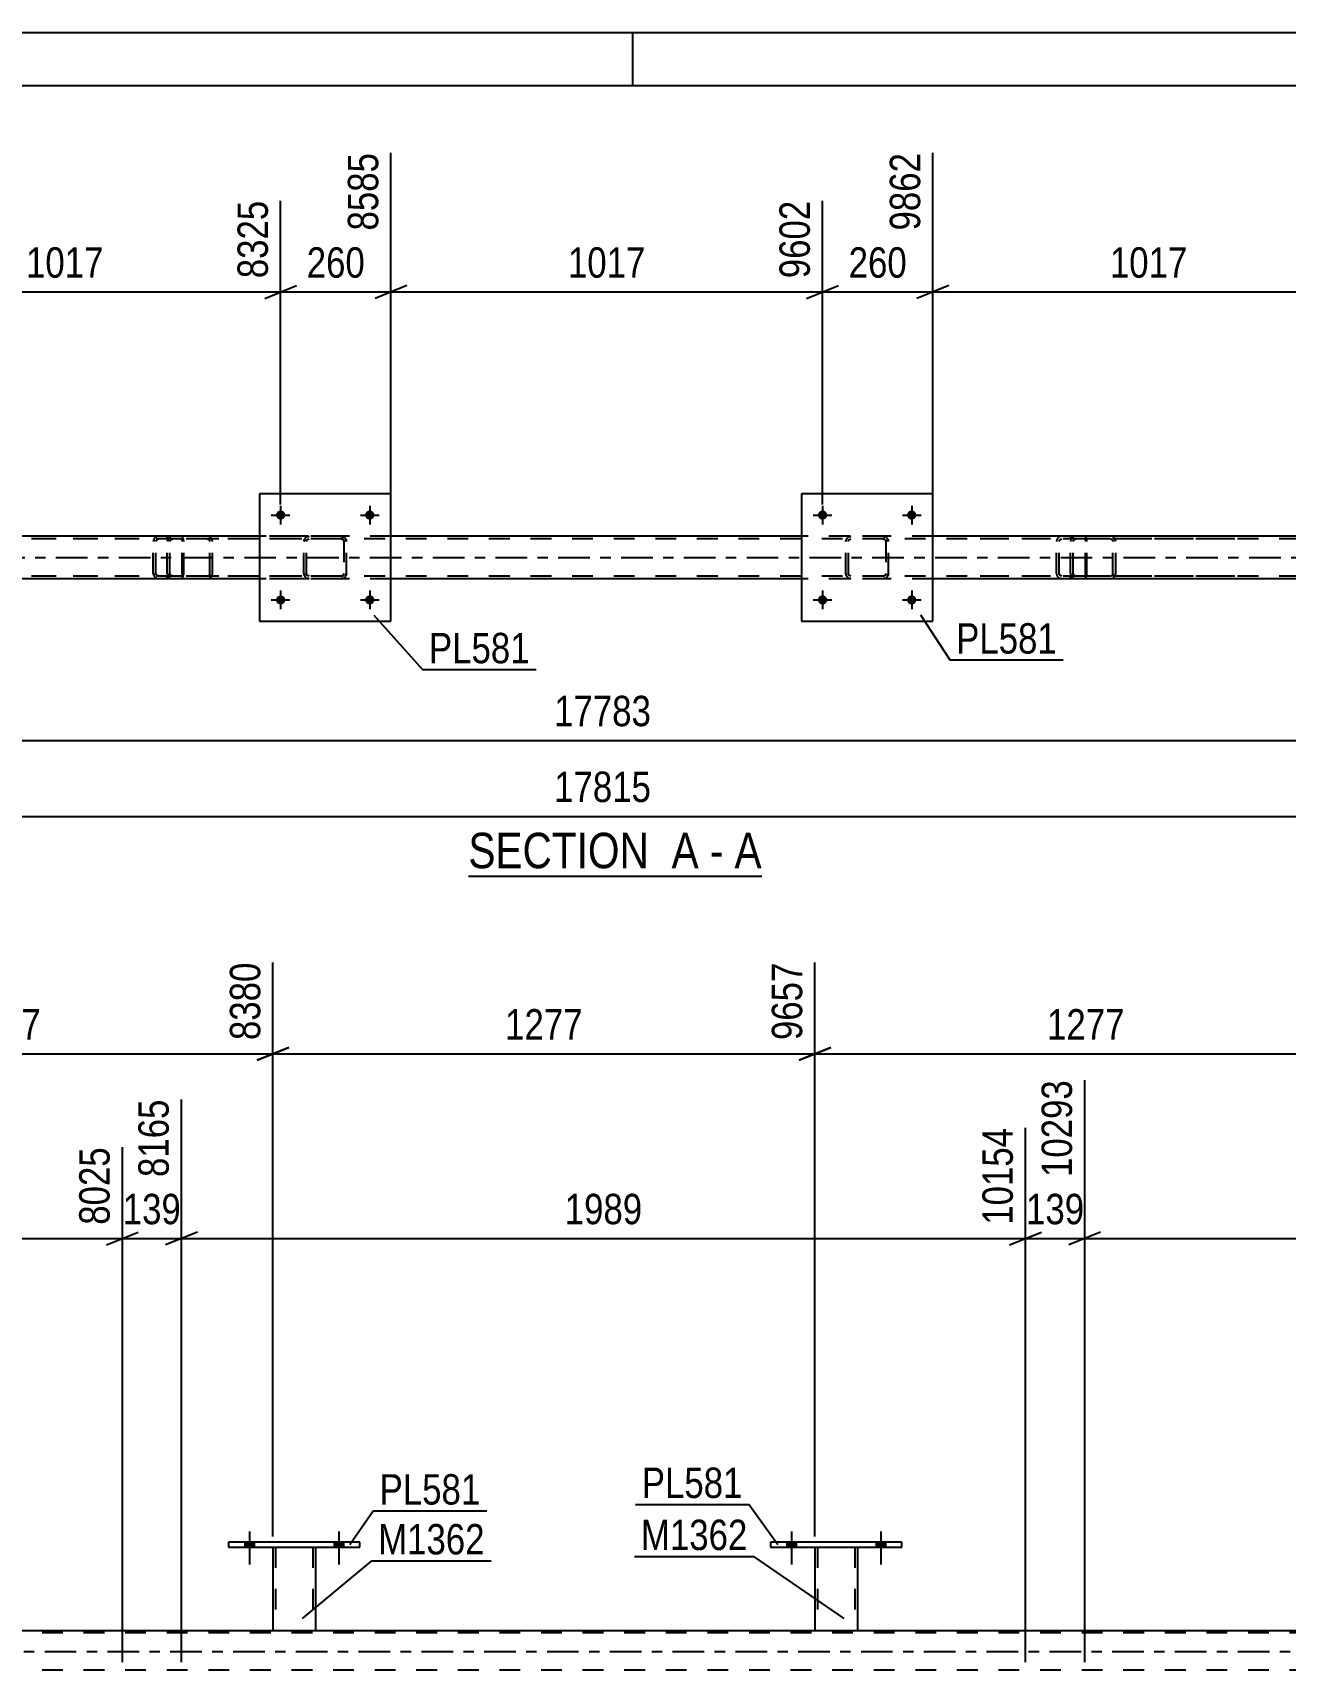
# Model space of a CAD drawing. Header units: millimetres. Extents: x 0 to 841, y 0 to 594.
# Drawn here: x 364.4 to 482.5, y 439.6 to 594 of the extents above; entities that cross this region are included whole.
import ezdxf

# ---------------------------------------------------------------- set-up
doc = ezdxf.new("R2010")
doc.units = ezdxf.units.MM
doc.linetypes.add('DXK_LINE_DOT2', pattern=[3.9198, 1.9599, -1.9599])
doc.linetypes.add('DXK_LINE_DOT3', pattern=[5.9187, 2.979, -0.9799, 0.9799, -0.9799])
doc.styles.add('Arial Narrow', font='ARIALN.TTF', dxfattribs={"height": 0.2})

# ---------------------------------------------------------------- blocks, each defined once
blk = doc.blocks.new('Unknown-122573939-1133 - 10963')
at = {"color": 5, "linetype": 'Continuous'}
for p, q in [((841, 594), (0, 594)), ((421, 589), (421, 594)), ((836, 589), (5, 589))]:
    blk.add_line(p, q, dxfattribs=at)
blk = doc.blocks.new('Unknown-122573939-11 - 4963')
at = {"color": 6, "linetype": 'Continuous'}
blk.add_line((405.49, 514.49), (433.13, 514.49), dxfattribs=at)
at = {"color": 0, "linetype": 'Continuous'}
for points in [[(423.59, 515.24), (423.59, 518.74), (405.49, 518.74), (405.49, 515.24)], [(427.2, 515.24), (427.2, 518.74), (424.64, 518.74), (424.64, 515.24)], [(429.52, 515.24), (429.52, 518.74), (428.25, 518.74), (428.25, 515.24)], [(433.13, 515.24), (433.13, 518.74), (430.57, 518.74), (430.57, 515.24)]]:
    blk.add_wipeout(points, dxfattribs=at)
at = {"color": 7, "linetype": 'Continuous', "style": 'Arial Narrow'}
for s, p in [('SECTION ', (405.49, 515.24)), ('A', (424.64, 515.24)), ('A', (430.57, 515.24)), ('-', (428.25, 515.24))]:
    blk.add_text(s, height=3.34, dxfattribs=at).set_placement(p)
blk = doc.blocks.new('Part-122573939-5037 - 4963')
at = {"color": 7, "linetype": 'DXK_LINE_DOT2'}
for p, q in [((441.37, 546.49), (441.55, 546.53)), ((441.55, 546.53), (441.37, 546.49)), ((444.59, 546.53), (441.55, 546.53)), ((444.59, 546.53), (444.77, 546.49)), ((444.77, 546.49), (444.59, 546.53)), ((441.07, 546.05), (441.11, 546.23)), ((441.11, 546.23), (441.07, 546.05)), ((441.07, 543.01), (441.07, 546.05)), ((441.31, 546.05), (441.33, 546.14)), ((441.31, 543.01), (441.31, 546.05)), ((441.33, 546.14), (441.38, 546.22)), ((441.38, 546.22), (441.46, 546.27)), ((441.46, 546.27), (441.55, 546.29)), ((444.59, 546.29), (441.55, 546.29)), ((444.59, 546.29), (444.68, 546.27)), ((444.68, 546.27), (444.76, 546.22)), ((444.76, 546.22), (444.81, 546.14)), ((444.81, 546.14), (444.83, 546.05)), ((444.83, 546.05), (444.83, 543.01)), ((445.03, 546.23), (445.07, 546.05)), ((445.07, 546.05), (445.03, 546.23)), ((445.07, 543.01), (445.07, 546.05)), ((441.11, 542.83), (441.07, 543.01)), ((441.07, 543.01), (441.11, 542.83)), ((441.33, 542.92), (441.31, 543.01)), ((441.38, 542.84), (441.33, 542.92)), ((441.55, 542.53), (441.37, 542.57)), ((441.37, 542.57), (441.55, 542.53)), ((441.46, 542.79), (441.38, 542.84)), ((441.55, 542.77), (441.46, 542.79)), ((444.59, 542.77), (441.55, 542.77)), ((444.59, 542.53), (441.55, 542.53)), ((444.68, 542.79), (444.59, 542.77)), ((444.77, 542.57), (444.59, 542.53)), ((444.59, 542.53), (444.77, 542.57)), ((444.76, 542.84), (444.68, 542.79)), ((444.81, 542.92), (444.76, 542.84)), ((444.83, 543.01), (444.81, 542.92)), ((445.07, 543.01), (445.03, 542.83)), ((445.03, 542.83), (445.07, 543.01))]:
    blk.add_line(p, q, dxfattribs=at)
at = {"color": 7, "linetype": 'DXK_LINE_DOT3'}
blk.add_line((443.07, 544.53), (443.07, 544.53), dxfattribs=at)
at = {"color": 7, "linetype": 'DXK_LINE_DOT2'}
for centre, start, end in [((441.55, 546.05), 112.5, 157.5), ((441.55, 546.05), 112.5, 157.5), ((444.59, 546.05), 22.5, 67.5), ((444.59, 546.05), 22.5, 67.5), ((441.55, 543.01), 202.5, 247.5), ((441.55, 543.01), 202.5, 247.5), ((444.59, 543.01), 292.5, 337.5), ((444.59, 543.01), 292.5, 337.5)]:
    blk.add_arc(centre, 0.48, start, end, dxfattribs=at)
blk = doc.blocks.new('Bolt-122573939-4985 - 4963')
at = {"linetype": 'Continuous'}
for points in [[(439.31, 540.53, -1), (438.43, 540.53, -1)], [(447.71, 540.53, -1), (446.83, 540.53, -1)]]:
    blk.add_hatch(color=1, dxfattribs=at).paths.add_polyline_path(points)
at = {"color": 1, "linetype": 'Continuous'}
for p, q in [((437.99, 540.53), (439.75, 540.53)), ((438.87, 541.41), (438.87, 539.65)), ((446.39, 540.53), (448.15, 540.53)), ((447.27, 541.41), (447.27, 539.65))]:
    blk.add_line(p, q, dxfattribs=at)
blk = doc.blocks.new('Part-122573939-5068 - 4963')
at = {"color": 7, "linetype": 'DXK_LINE_DOT2'}
for p, q in [((378.39, 546.53), (366.23, 546.53)), ((376.29, 546.53), (376.1, 546.5)), ((377.11, 546.29), (377.11, 546.53)), ((378.49, 546.5), (378.39, 546.53)), ((378.58, 546.39), (378.49, 546.5)), ((378.39, 546.29), (366.23, 546.29)), ((375.83, 546.24), (375.79, 546.05)), ((375.79, 543.01), (375.79, 546.05)), ((376.04, 546.05), (376.06, 546.14)), ((376.04, 543.01), (376.04, 546.05)), ((376.06, 546.14), (376.12, 546.22)), ((376.12, 546.22), (376.2, 546.27)), ((376.2, 546.27), (376.29, 546.29)), ((378.39, 546.29), (378.44, 546.27)), ((378.44, 546.27), (378.48, 546.22)), ((378.48, 546.22), (378.51, 546.14)), ((378.51, 546.14), (378.52, 546.05)), ((378.52, 543.01), (378.52, 546.05)), ((378.64, 546.24), (378.58, 546.39)), ((378.66, 546.05), (378.64, 546.24)), ((378.66, 543.01), (378.66, 546.05)), ((378.39, 542.77), (366.23, 542.77)), ((378.39, 542.53), (366.23, 542.53)), ((375.79, 543.01), (375.83, 542.83)), ((376.06, 542.92), (376.04, 543.01)), ((376.12, 542.84), (376.06, 542.92)), ((376.1, 542.57), (376.29, 542.53)), ((376.2, 542.79), (376.12, 542.84)), ((376.29, 542.77), (376.2, 542.79)), ((377.11, 542.57), (377.11, 542.77)), ((377.11, 542.53), (377.11, 542.57)), ((378.44, 542.79), (378.39, 542.77)), ((378.39, 542.53), (378.49, 542.57)), ((378.48, 542.84), (378.44, 542.79)), ((378.51, 542.92), (378.48, 542.84)), ((378.49, 542.57), (378.58, 542.67)), ((378.52, 543.01), (378.51, 542.92)), ((378.58, 542.67), (378.64, 542.83)), ((378.64, 542.83), (378.66, 543.01))]:
    blk.add_line(p, q, dxfattribs=at)
for centre, start, end in [((376.28, 546.04), 111.1941, 156.1506), ((376.28, 543.03), 203.8494, 248.8059)]:
    blk.add_arc(centre, 0.492, start, end, dxfattribs=at)
blk = doc.blocks.new('Bolt-122573939-5020 - 4963')
at = {"linetype": 'Continuous'}
for points in [[(439.31, 548.53, -1), (438.43, 548.53, -1)], [(447.71, 548.53, -1), (446.83, 548.53, -1)]]:
    blk.add_hatch(color=1, dxfattribs=at).paths.add_polyline_path(points)
at = {"color": 1, "linetype": 'Continuous'}
for p, q in [((437.99, 548.53), (439.75, 548.53)), ((438.87, 549.41), (438.87, 547.65)), ((446.39, 548.53), (448.15, 548.53)), ((447.27, 549.41), (447.27, 547.65))]:
    blk.add_line(p, q, dxfattribs=at)
blk = doc.blocks.new('Bolt-122573939-5021 - 4963')
at = {"linetype": 'Continuous'}
for points in [[(388.23, 540.53, -1), (387.35, 540.53, -1)], [(396.63, 540.53, -1), (395.75, 540.53, -1)]]:
    blk.add_hatch(color=1, dxfattribs=at).paths.add_polyline_path(points)
at = {"color": 1, "linetype": 'Continuous'}
for p, q in [((386.91, 540.53), (388.67, 540.53)), ((387.79, 541.41), (387.79, 539.65)), ((395.31, 540.53), (397.07, 540.53)), ((396.19, 541.41), (396.19, 539.65))]:
    blk.add_line(p, q, dxfattribs=at)
blk = doc.blocks.new('Bolt-122573939-5022 - 4963')
at = {"linetype": 'Continuous'}
for points in [[(388.23, 548.53, -1), (387.35, 548.53, -1)], [(396.63, 548.53, -1), (395.75, 548.53, -1)]]:
    blk.add_hatch(color=1, dxfattribs=at).paths.add_polyline_path(points)
at = {"color": 1, "linetype": 'Continuous'}
for p, q in [((386.91, 548.53), (388.67, 548.53)), ((387.79, 549.41), (387.79, 547.65)), ((395.31, 548.53), (397.07, 548.53)), ((396.19, 549.41), (396.19, 547.65))]:
    blk.add_line(p, q, dxfattribs=at)
blk = doc.blocks.new('Part-122573939-5042 - 4963')
at = {"color": 2, "linetype": 'Continuous'}
for p, q in [((449.27, 550.53), (436.87, 550.53)), ((436.87, 550.53), (436.87, 538.53)), ((449.27, 538.53), (449.27, 550.53)), ((436.87, 538.53), (449.27, 538.53))]:
    blk.add_line(p, q, dxfattribs=at)
blk = doc.blocks.new('Part-122573939-5043 - 4963')
at = {"color": 7, "linetype": 'DXK_LINE_DOT2'}
for p, q in [((390.29, 546.49), (390.47, 546.53)), ((390.47, 546.53), (390.29, 546.49)), ((393.51, 546.53), (390.47, 546.53)), ((393.51, 546.53), (393.69, 546.49)), ((393.69, 546.49), (393.51, 546.53)), ((389.99, 546.05), (390.03, 546.23)), ((390.03, 546.23), (389.99, 546.05)), ((389.99, 543.01), (389.99, 546.05)), ((390.23, 546.05), (390.25, 546.14)), ((390.23, 543.01), (390.23, 546.05)), ((390.25, 546.14), (390.3, 546.22)), ((390.3, 546.22), (390.38, 546.27)), ((390.38, 546.27), (390.47, 546.29)), ((393.51, 546.29), (390.47, 546.29)), ((393.51, 546.29), (393.6, 546.27)), ((393.6, 546.27), (393.68, 546.22)), ((393.68, 546.22), (393.73, 546.14)), ((393.73, 546.14), (393.75, 546.05)), ((393.75, 546.05), (393.75, 543.01)), ((393.95, 546.23), (393.99, 546.05)), ((393.99, 546.05), (393.95, 546.23)), ((393.99, 543.01), (393.99, 546.05)), ((390.03, 542.83), (389.99, 543.01)), ((389.99, 543.01), (390.03, 542.83)), ((390.25, 542.92), (390.23, 543.01)), ((390.3, 542.84), (390.25, 542.92)), ((390.47, 542.53), (390.29, 542.57)), ((390.29, 542.57), (390.47, 542.53)), ((390.38, 542.79), (390.3, 542.84)), ((390.47, 542.77), (390.38, 542.79)), ((393.51, 542.77), (390.47, 542.77)), ((393.51, 542.53), (390.47, 542.53)), ((393.6, 542.79), (393.51, 542.77)), ((393.69, 542.57), (393.51, 542.53)), ((393.51, 542.53), (393.69, 542.57)), ((393.68, 542.84), (393.6, 542.79)), ((393.73, 542.92), (393.68, 542.84)), ((393.75, 543.01), (393.73, 542.92)), ((393.99, 543.01), (393.95, 542.83)), ((393.95, 542.83), (393.99, 543.01))]:
    blk.add_line(p, q, dxfattribs=at)
at = {"color": 7, "linetype": 'DXK_LINE_DOT3'}
blk.add_line((391.99, 544.53), (391.99, 544.53), dxfattribs=at)
at = {"color": 7, "linetype": 'DXK_LINE_DOT2'}
for centre, start, end in [((390.47, 546.05), 112.5, 157.5), ((390.47, 546.05), 112.5, 157.5), ((393.51, 546.05), 22.5, 67.5), ((393.51, 546.05), 22.5, 67.5), ((390.47, 543.01), 202.5, 247.5), ((390.47, 543.01), 202.5, 247.5), ((393.51, 543.01), 292.5, 337.5), ((393.51, 543.01), 292.5, 337.5)]:
    blk.add_arc(centre, 0.48, start, end, dxfattribs=at)
blk = doc.blocks.new('Part-122573939-5069 - 4963')
at = {"color": 7, "linetype": 'DXK_LINE_DOT2'}
for p, q in [((377.62, 546.53), (377.42, 546.5)), ((392.61, 546.53), (377.62, 546.53)), ((381.05, 546.5), (380.85, 546.53)), ((377.15, 546.24), (377.11, 546.05)), ((377.11, 543.01), (377.11, 546.05)), ((377.36, 546.05), (377.38, 546.14)), ((377.36, 543.01), (377.36, 546.05)), ((377.38, 546.14), (377.44, 546.22)), ((377.44, 546.22), (377.52, 546.27)), ((377.52, 546.27), (377.62, 546.29)), ((392.61, 546.29), (377.62, 546.29)), ((380.85, 546.29), (380.95, 546.27)), ((380.95, 546.27), (381.04, 546.22)), ((381.04, 546.22), (381.09, 546.14)), ((381.09, 546.14), (381.11, 546.05)), ((381.11, 543.01), (381.11, 546.05)), ((381.37, 546.05), (381.33, 546.24)), ((381.37, 543.01), (381.37, 546.05)), ((377.11, 543.01), (377.15, 542.83)), ((377.38, 542.92), (377.36, 543.01)), ((377.44, 542.84), (377.38, 542.92)), ((377.42, 542.57), (377.62, 542.53)), ((377.52, 542.79), (377.44, 542.84)), ((377.62, 542.77), (377.52, 542.79)), ((392.61, 542.77), (377.62, 542.77)), ((392.61, 542.53), (377.62, 542.53)), ((380.95, 542.79), (380.85, 542.77)), ((380.85, 542.53), (381.05, 542.57)), ((381.04, 542.84), (380.95, 542.79)), ((381.09, 542.92), (381.04, 542.84)), ((381.11, 543.01), (381.09, 542.92)), ((381.33, 542.83), (381.37, 543.01))]:
    blk.add_line(p, q, dxfattribs=at)
for centre, start, end in [((377.6, 546.03), 110.7583, 155.68), ((380.87, 546.03), 24.32, 69.2417), ((377.6, 543.03), 204.32, 249.2417), ((380.87, 543.03), 290.7583, 335.68)]:
    blk.add_arc(centre, 0.496, start, end, dxfattribs=at)
blk = doc.blocks.new('Part-122573939-5094 - 4963')
at = {"color": 7, "linetype": 'DXK_LINE_DOT2'}
for p, q in [((463.52, 546.53), (451.36, 546.53)), ((461.43, 546.53), (461.24, 546.5)), ((462.24, 546.29), (462.24, 546.53)), ((463.62, 546.5), (463.52, 546.53)), ((463.71, 546.39), (463.62, 546.5)), ((463.52, 546.29), (451.36, 546.29)), ((460.96, 546.24), (460.93, 546.05)), ((460.93, 543.01), (460.93, 546.05)), ((461.18, 546.05), (461.2, 546.14)), ((461.18, 543.01), (461.18, 546.05)), ((461.2, 546.14), (461.25, 546.22)), ((461.25, 546.22), (461.33, 546.27)), ((461.33, 546.27), (461.43, 546.29)), ((463.52, 546.29), (463.57, 546.27)), ((463.57, 546.27), (463.62, 546.22)), ((463.62, 546.22), (463.64, 546.14)), ((463.64, 546.14), (463.65, 546.05)), ((463.65, 543.01), (463.65, 546.05)), ((463.77, 546.24), (463.71, 546.39)), ((463.79, 546.05), (463.77, 546.24)), ((463.79, 543.01), (463.79, 546.05)), ((463.52, 542.77), (451.36, 542.77)), ((463.52, 542.53), (451.36, 542.53)), ((460.93, 543.01), (460.96, 542.83)), ((461.2, 542.92), (461.18, 543.01)), ((461.25, 542.84), (461.2, 542.92)), ((461.24, 542.57), (461.43, 542.53)), ((461.33, 542.79), (461.25, 542.84)), ((461.43, 542.77), (461.33, 542.79)), ((462.24, 542.57), (462.24, 542.77)), ((462.24, 542.53), (462.24, 542.57)), ((463.57, 542.79), (463.52, 542.77)), ((463.52, 542.53), (463.62, 542.57)), ((463.62, 542.84), (463.57, 542.79)), ((463.64, 542.92), (463.62, 542.84)), ((463.62, 542.57), (463.71, 542.67)), ((463.65, 543.01), (463.64, 542.92)), ((463.71, 542.67), (463.77, 542.83)), ((463.77, 542.83), (463.79, 543.01))]:
    blk.add_line(p, q, dxfattribs=at)
for centre, start, end in [((461.41, 546.04), 111.1941, 156.1506), ((461.41, 543.03), 203.8494, 248.8059)]:
    blk.add_arc(centre, 0.492, start, end, dxfattribs=at)
blk = doc.blocks.new('Part-122573939-5098 - 4963')
at = {"color": 7, "linetype": 'DXK_LINE_DOT2'}
for p, q in [((462.75, 546.53), (462.56, 546.5)), ((477.74, 546.53), (462.75, 546.53)), ((466.18, 546.5), (465.99, 546.53)), ((462.28, 546.24), (462.24, 546.05)), ((462.24, 543.01), (462.24, 546.05)), ((462.5, 546.05), (462.52, 546.14)), ((462.5, 543.01), (462.5, 546.05)), ((462.52, 546.14), (462.57, 546.22)), ((462.57, 546.22), (462.66, 546.27)), ((462.66, 546.27), (462.75, 546.29)), ((477.74, 546.29), (462.75, 546.29)), ((465.99, 546.29), (466.09, 546.27)), ((466.09, 546.27), (466.17, 546.22)), ((466.17, 546.22), (466.23, 546.14)), ((466.23, 546.14), (466.24, 546.05)), ((466.24, 543.01), (466.24, 546.05)), ((466.5, 546.05), (466.46, 546.24)), ((466.5, 543.01), (466.5, 546.05)), ((462.24, 543.01), (462.28, 542.83)), ((462.52, 542.92), (462.5, 543.01)), ((462.57, 542.84), (462.52, 542.92)), ((462.56, 542.57), (462.75, 542.53)), ((462.66, 542.79), (462.57, 542.84)), ((462.75, 542.77), (462.66, 542.79)), ((477.74, 542.77), (462.75, 542.77)), ((477.74, 542.53), (462.75, 542.53)), ((466.09, 542.79), (465.99, 542.77)), ((465.99, 542.53), (466.18, 542.57)), ((466.17, 542.84), (466.09, 542.79)), ((466.23, 542.92), (466.17, 542.84)), ((466.24, 543.01), (466.23, 542.92)), ((466.46, 542.83), (466.5, 543.01))]:
    blk.add_line(p, q, dxfattribs=at)
for centre, start, end in [((462.73, 546.03), 110.7583, 155.68), ((466.01, 546.03), 24.32, 69.2417), ((462.73, 543.03), 204.32, 249.2417), ((466.01, 543.03), 290.7583, 335.68)]:
    blk.add_arc(centre, 0.496, start, end, dxfattribs=at)
blk = doc.blocks.new('Part-122573939-5106 - 4963')
at = {"color": 2, "linetype": 'Continuous'}
for p, q in [((398.19, 550.53), (385.79, 550.53)), ((385.79, 550.53), (385.79, 538.53)), ((398.19, 538.53), (398.19, 550.53)), ((385.79, 538.53), (398.19, 538.53))]:
    blk.add_line(p, q, dxfattribs=at)
blk = doc.blocks.new('Part-122573939-5152 - 4963')
at = {"color": 2, "linetype": 'Continuous'}
for p, q in [((385.79, 546.53), (347.11, 546.53)), ((436.87, 546.53), (398.19, 546.53)), ((487.95, 546.53), (449.27, 546.53)), ((385.79, 542.53), (347.11, 542.53)), ((436.87, 542.53), (398.19, 542.53)), ((487.95, 542.53), (449.27, 542.53))]:
    blk.add_line(p, q, dxfattribs=at)
at = {"color": 7, "linetype": 'DXK_LINE_DOT2'}
for p, q in [((398.19, 546.53), (385.79, 546.53)), ((449.27, 546.53), (436.87, 546.53)), ((766.09, 546.29), (112.11, 546.29)), ((766.09, 542.77), (112.11, 542.77)), ((398.19, 542.53), (385.79, 542.53)), ((449.27, 542.53), (436.87, 542.53))]:
    blk.add_line(p, q, dxfattribs=at)
at = {"color": 7, "linetype": 'DXK_LINE_DOT3'}
blk.add_line((112.11, 544.53), (766.09, 544.53), dxfattribs=at)
blk = doc.blocks.new('Part-122573939-3391 - 3261')
at = {"color": 2, "linetype": 'Continuous'}
blk.add_line((51.86, 443.39), (763.16, 443.39), dxfattribs=at)
at = {"color": 7, "linetype": 'DXK_LINE_DOT2'}
for p, q in [((763.16, 443.15), (51.86, 443.15)), ((763.16, 439.63), (51.86, 439.63))]:
    blk.add_line(p, q, dxfattribs=at)
at = {"color": 7, "linetype": 'DXK_LINE_DOT3'}
blk.add_line((51.86, 441.39), (763.16, 441.39), dxfattribs=at)
blk = doc.blocks.new('Part-122573939-3477 - 3261')
at = {"color": 2, "linetype": 'Continuous'}
for p, q in [((438.15, 451.23), (438.15, 443.39)), ((442.15, 451.23), (442.15, 443.39)), ((438.15, 443.39), (442.15, 443.39))]:
    blk.add_line(p, q, dxfattribs=at)
at = {"color": 7, "linetype": 'DXK_LINE_DOT2'}
for p, q in [((438.15, 451.23), (442.15, 451.23)), ((438.15, 451.23), (438.15, 451.23)), ((438.15, 451.23), (438.15, 451.23)), ((438.39, 451.23), (438.39, 443.39)), ((441.91, 451.23), (441.91, 443.39)), ((442.15, 451.23), (442.15, 451.23)), ((442.15, 451.23), (442.15, 451.23)), ((441.85, 443.39), (441.89, 443.39)), ((441.85, 443.39), (441.89, 443.39)), ((441.89, 443.39), (441.91, 443.39)), ((441.89, 443.39), (441.91, 443.39))]:
    blk.add_line(p, q, dxfattribs=at)
blk = doc.blocks.new('Bolt-122573939-3553 - 3261')
at = {"linetype": 'Continuous'}
for points in [[(435.51, 451.23), (436.39, 451.23), (436.39, 451.71), (435.51, 451.71)], [(443.91, 451.23), (444.79, 451.23), (444.79, 451.71), (443.91, 451.71)]]:
    blk.add_hatch(color=1, dxfattribs=at).paths.add_polyline_path(points)
at = {"color": 1, "linetype": 'Continuous'}
for p, q in [((435.95, 452.71), (435.95, 449.59)), ((444.35, 452.71), (444.35, 449.59)), ((435.51, 451.71), (435.51, 451.23)), ((436.39, 451.71), (436.39, 451.23)), ((443.91, 451.71), (443.91, 451.23)), ((444.79, 451.71), (444.79, 451.23))]:
    blk.add_line(p, q, dxfattribs=at)
blk = doc.blocks.new('Bolt-122573939-3554 - 3261')
at = {"linetype": 'Continuous'}
for points in [[(435.51, 451.23), (436.39, 451.23), (436.39, 451.71), (435.51, 451.71)], [(443.91, 451.23), (444.79, 451.23), (444.79, 451.71), (443.91, 451.71)]]:
    blk.add_hatch(color=1, dxfattribs=at).paths.add_polyline_path(points)
at = {"color": 1, "linetype": 'Continuous'}
for p, q in [((435.95, 452.71), (435.95, 449.59)), ((444.35, 452.71), (444.35, 449.59)), ((435.51, 451.71), (435.51, 451.23)), ((436.39, 451.71), (436.39, 451.23)), ((443.91, 451.71), (443.91, 451.23)), ((444.79, 451.71), (444.79, 451.23))]:
    blk.add_line(p, q, dxfattribs=at)
blk = doc.blocks.new('Bolt-122573939-3555 - 3261')
at = {"linetype": 'Continuous'}
for points in [[(384.43, 451.23), (385.31, 451.23), (385.31, 451.71), (384.43, 451.71)], [(392.83, 451.23), (393.71, 451.23), (393.71, 451.71), (392.83, 451.71)]]:
    blk.add_hatch(color=1, dxfattribs=at).paths.add_polyline_path(points)
at = {"color": 1, "linetype": 'Continuous'}
for p, q in [((384.87, 452.71), (384.87, 449.59)), ((393.27, 452.71), (393.27, 449.59)), ((384.43, 451.71), (384.43, 451.23)), ((385.31, 451.71), (385.31, 451.23)), ((392.83, 451.71), (392.83, 451.23)), ((393.71, 451.71), (393.71, 451.23))]:
    blk.add_line(p, q, dxfattribs=at)
blk = doc.blocks.new('Part-122573939-3570 - 3261')
at = {"color": 2, "linetype": 'Continuous'}
for p, q in [((382.87, 451.71), (382.87, 451.23)), ((395.27, 451.71), (382.87, 451.71)), ((382.87, 451.23), (395.27, 451.23)), ((395.27, 451.23), (395.27, 451.71))]:
    blk.add_line(p, q, dxfattribs=at)
blk = doc.blocks.new('Part-122573939-3646 - 3261')
at = {"color": 2, "linetype": 'Continuous'}
for p, q in [((433.95, 451.71), (433.95, 451.23)), ((446.35, 451.71), (433.95, 451.71)), ((433.95, 451.23), (446.35, 451.23)), ((446.35, 451.23), (446.35, 451.71))]:
    blk.add_line(p, q, dxfattribs=at)
blk = doc.blocks.new('Part-122573939-3651 - 3261')
at = {"color": 2, "linetype": 'Continuous'}
for p, q in [((387.07, 451.23), (387.07, 443.39)), ((391.07, 451.23), (391.07, 443.39)), ((387.07, 443.39), (391.07, 443.39))]:
    blk.add_line(p, q, dxfattribs=at)
at = {"color": 7, "linetype": 'DXK_LINE_DOT2'}
for p, q in [((387.07, 451.23), (391.07, 451.23)), ((387.07, 451.23), (387.07, 451.23)), ((387.07, 451.23), (387.07, 451.23)), ((387.31, 451.23), (387.31, 443.39)), ((390.83, 451.23), (390.83, 443.39)), ((391.07, 451.23), (391.07, 451.23)), ((391.07, 451.23), (391.07, 451.23)), ((390.77, 443.39), (390.81, 443.39)), ((390.77, 443.39), (390.81, 443.39)), ((390.81, 443.39), (390.83, 443.39)), ((390.81, 443.39), (390.83, 443.39))]:
    blk.add_line(p, q, dxfattribs=at)
blk = doc.blocks.new('Bolt-122573939-3729 - 3261')
at = {"linetype": 'Continuous'}
for points in [[(384.43, 451.23), (385.31, 451.23), (385.31, 451.71), (384.43, 451.71)], [(392.83, 451.23), (393.71, 451.23), (393.71, 451.71), (392.83, 451.71)]]:
    blk.add_hatch(color=1, dxfattribs=at).paths.add_polyline_path(points)
at = {"color": 1, "linetype": 'Continuous'}
for p, q in [((384.87, 452.71), (384.87, 449.59)), ((393.27, 452.71), (393.27, 449.59)), ((384.43, 451.71), (384.43, 451.23)), ((385.31, 451.71), (385.31, 451.23)), ((392.83, 451.71), (392.83, 451.23)), ((393.71, 451.71), (393.71, 451.23))]:
    blk.add_line(p, q, dxfattribs=at)
blk = doc.blocks.new('StraightDimension-122573939-5436 - 4963')
at = {"color": 7, "linetype": 'Continuous'}
for p, q in [((449.27, 547.53), (449.27, 582.67)), ((489.95, 549.53), (489.95, 580)), ((450.77, 570.16), (447.77, 568.96)), ((488.45, 568.96), (491.45, 570.16)), ((449.27, 569.56), (489.95, 569.56))]:
    blk.add_line(p, q, dxfattribs=at)
at = {"color": 0, "linetype": 'Continuous'}
blk.add_wipeout([(489.35, 580.6), (485.15, 580.6), (485.15, 570.26), (489.35, 570.26)], dxfattribs=at)
at = {"color": 0}
blk.add_wipeout([(473.87, 570.31), (473.87, 574.51), (465.35, 574.51), (465.35, 570.31)], dxfattribs=at)
at = {"color": 3, "linetype": 'Continuous', "style": 'Arial Narrow'}
blk.add_text('10879', height=2.863, rotation=90.0002, dxfattribs=at).set_placement((488.75, 570.86))
at = {"color": 3, "style": 'Arial Narrow'}
blk.add_text('1017', height=2.863, dxfattribs=at).set_placement((465.95, 570.91))
blk = doc.blocks.new('StraightDimension-122573939-5454 - 4963')
at = {"color": 7, "linetype": 'Continuous'}
for p, q in [((449.27, 547.53), (449.27, 582.67)), ((438.87, 549.53), (438.87, 578.17)), ((437.37, 568.96), (440.37, 570.16)), ((450.77, 570.16), (447.77, 568.96)), ((438.87, 569.56), (449.27, 569.56))]:
    blk.add_line(p, q, dxfattribs=at)
at = {"color": 0}
blk.add_wipeout([(447.41, 570.31), (447.41, 574.51), (440.73, 574.51), (440.73, 570.31)], dxfattribs=at)
at = {"color": 3, "style": 'Arial Narrow'}
blk.add_text('260', height=2.863, dxfattribs=at).set_placement((441.33, 570.91))
at = {"color": 0, "linetype": 'Continuous'}
blk.add_wipeout([(448.67, 583.27), (444.47, 583.27), (444.47, 574.76), (448.67, 574.76)], dxfattribs=at)
at = {"color": 3, "linetype": 'Continuous', "style": 'Arial Narrow'}
blk.add_text('9862', height=2.863, rotation=90.0002, dxfattribs=at).set_placement((448.07, 575.36))
blk = doc.blocks.new('StraightDimension-122573939-5472 - 4963')
at = {"color": 7, "linetype": 'Continuous'}
for p, q in [((398.19, 547.53), (398.19, 582.67)), ((438.87, 549.53), (438.87, 578.17)), ((399.69, 570.16), (396.69, 568.96)), ((437.37, 568.96), (440.37, 570.16)), ((398.19, 569.56), (438.87, 569.56))]:
    blk.add_line(p, q, dxfattribs=at)
at = {"color": 0, "linetype": 'Continuous'}
blk.add_wipeout([(438.27, 578.77), (434.07, 578.77), (434.07, 570.26), (438.27, 570.26)], dxfattribs=at)
at = {"color": 0}
blk.add_wipeout([(422.79, 570.31), (422.79, 574.51), (414.27, 574.51), (414.27, 570.31)], dxfattribs=at)
at = {"color": 3, "linetype": 'Continuous', "style": 'Arial Narrow'}
blk.add_text('9602', height=2.863, rotation=90.0002, dxfattribs=at).set_placement((437.67, 570.86))
at = {"color": 3, "style": 'Arial Narrow'}
blk.add_text('1017', height=2.863, dxfattribs=at).set_placement((414.87, 570.91))
blk = doc.blocks.new('StraightDimension-122573939-5490 - 4963')
at = {"color": 7, "linetype": 'Continuous'}
for p, q in [((398.19, 547.53), (398.19, 582.67)), ((387.79, 549.53), (387.79, 578.17)), ((386.29, 568.96), (389.29, 570.16)), ((399.69, 570.16), (396.69, 568.96)), ((387.79, 569.56), (398.19, 569.56))]:
    blk.add_line(p, q, dxfattribs=at)
at = {"color": 0}
blk.add_wipeout([(396.33, 570.31), (396.33, 574.51), (389.65, 574.51), (389.65, 570.31)], dxfattribs=at)
at = {"color": 3, "style": 'Arial Narrow'}
blk.add_text('260', height=2.863, dxfattribs=at).set_placement((390.25, 570.91))
at = {"color": 0, "linetype": 'Continuous'}
blk.add_wipeout([(397.59, 583.27), (393.39, 583.27), (393.39, 574.76), (397.59, 574.76)], dxfattribs=at)
at = {"color": 3, "linetype": 'Continuous', "style": 'Arial Narrow'}
blk.add_text('8585', height=2.863, rotation=90.0002, dxfattribs=at).set_placement((396.99, 575.36))
blk = doc.blocks.new('StraightDimension-122573939-5508 - 4963')
at = {"color": 7, "linetype": 'Continuous'}
for p, q in [((347.11, 547.53), (347.11, 582.67)), ((387.79, 549.53), (387.79, 578.17)), ((348.61, 570.16), (345.61, 568.96)), ((386.29, 568.96), (389.29, 570.16)), ((347.11, 569.56), (387.79, 569.56))]:
    blk.add_line(p, q, dxfattribs=at)
at = {"color": 0, "linetype": 'Continuous'}
blk.add_wipeout([(387.19, 578.77), (382.99, 578.77), (382.99, 570.26), (387.19, 570.26)], dxfattribs=at)
at = {"color": 0}
blk.add_wipeout([(371.71, 570.31), (371.71, 574.51), (363.19, 574.51), (363.19, 570.31)], dxfattribs=at)
at = {"color": 3, "linetype": 'Continuous', "style": 'Arial Narrow'}
blk.add_text('8325', height=2.863, rotation=90.0002, dxfattribs=at).set_placement((386.59, 570.86))
at = {"color": 3, "style": 'Arial Narrow'}
blk.add_text('1017', height=2.863, dxfattribs=at).set_placement((363.79, 570.91))
blk = doc.blocks.new('StraightDimension-122573939-5833 - 4963')
at = {"color": 7, "linetype": 'Continuous'}
blk.add_line((69.55, 520.13), (766.73, 520.13), dxfattribs=at)
at = {"color": 0}
blk.add_wipeout([(423.31, 520.88), (423.31, 525.08), (412.97, 525.08), (412.97, 520.88)], dxfattribs=at)
at = {"color": 3, "style": 'Arial Narrow'}
blk.add_text('17815', height=2.863, dxfattribs=at).set_placement((413.57, 521.48))
blk = doc.blocks.new('StraightDimension-122573939-9213 - 4963')
at = {"color": 7, "linetype": 'Continuous'}
blk.add_line((70.19, 527.28), (766.09, 527.28), dxfattribs=at)
at = {"color": 0}
blk.add_wipeout([(423.31, 528.03), (423.31, 532.23), (412.97, 532.23), (412.97, 528.03)], dxfattribs=at)
at = {"color": 3, "style": 'Arial Narrow'}
blk.add_text('17783', height=2.863, dxfattribs=at).set_placement((413.57, 528.63))
blk = doc.blocks.new('StraightDimension-122573939-4523 - 3261')
at = {"color": 7, "linetype": 'Continuous'}
for p, q in [((489.23, 452.23), (489.23, 508.18)), ((438.15, 452.23), (438.15, 506.35)), ((439.65, 498.34), (436.65, 497.14)), ((438.15, 497.74), (489.23, 497.74)), ((487.73, 497.14), (490.73, 498.34))]:
    blk.add_line(p, q, dxfattribs=at)
at = {"color": 0, "linetype": 'Continuous'}
blk.add_wipeout([(488.63, 508.78), (484.43, 508.78), (484.43, 498.44), (488.63, 498.44)], dxfattribs=at)
at = {"color": 0}
blk.add_wipeout([(467.94, 498.49), (467.94, 502.69), (459.43, 502.69), (459.43, 498.49)], dxfattribs=at)
at = {"color": 3, "linetype": 'Continuous', "style": 'Arial Narrow'}
blk.add_text('10934', height=2.863, rotation=90.0002, dxfattribs=at).set_placement((488.03, 499.04))
at = {"color": 3, "style": 'Arial Narrow'}
blk.add_text('1277', height=2.863, dxfattribs=at).set_placement((460.03, 499.09))
blk = doc.blocks.new('StraightDimension-122573939-4246 - 3261')
at = {"color": 7, "linetype": 'Continuous'}
for p, q in [((463.58, 440.39), (463.58, 495.27)), ((458, 440.39), (458, 490.77)), ((456.5, 479.73), (459.5, 480.93)), ((458, 480.33), (463.58, 480.33)), ((465.08, 480.93), (462.08, 479.73))]:
    blk.add_line(p, q, dxfattribs=at)
at = {"color": 0}
blk.add_wipeout([(464.13, 481.08), (464.13, 485.28), (457.45, 485.28), (457.45, 481.08)], dxfattribs=at)
at = {"color": 3, "style": 'Arial Narrow'}
blk.add_text('139', height=2.863, dxfattribs=at).set_placement((458.05, 481.68))
at = {"color": 0, "linetype": 'Continuous'}
blk.add_wipeout([(462.98, 495.87), (458.78, 495.87), (458.78, 485.53), (462.98, 485.53)], dxfattribs=at)
at = {"color": 3, "linetype": 'Continuous', "style": 'Arial Narrow'}
blk.add_text('10293', height=2.863, rotation=90.0002, dxfattribs=at).set_placement((462.38, 486.13))
blk = doc.blocks.new('StraightDimension-122573939-4208 - 3261')
at = {"color": 7, "linetype": 'Continuous'}
for p, q in [((378.44, 440.39), (378.44, 493.44)), ((372.87, 440.39), (372.87, 488.94)), ((371.37, 479.73), (374.37, 480.93)), ((372.87, 480.33), (378.44, 480.33)), ((379.94, 480.93), (376.94, 479.73))]:
    blk.add_line(p, q, dxfattribs=at)
at = {"color": 0}
blk.add_wipeout([(379, 481.08), (379, 485.28), (372.31, 485.28), (372.31, 481.08)], dxfattribs=at)
at = {"color": 3, "style": 'Arial Narrow'}
blk.add_text('139', height=2.863, dxfattribs=at).set_placement((372.91, 481.68))
at = {"color": 0, "linetype": 'Continuous'}
blk.add_wipeout([(377.84, 494.04), (373.64, 494.04), (373.64, 485.53), (377.84, 485.53)], dxfattribs=at)
at = {"color": 3, "linetype": 'Continuous', "style": 'Arial Narrow'}
blk.add_text('8165', height=2.863, rotation=90.0002, dxfattribs=at).set_placement((377.24, 486.13))
blk = doc.blocks.new('StraightDimension-122573939-4189 - 3261')
at = {"color": 7, "linetype": 'Continuous'}
for p, q in [((293.31, 440.39), (293.31, 493.44)), ((372.87, 440.39), (372.87, 488.94)), ((294.81, 480.93), (291.81, 479.73)), ((293.31, 480.33), (372.87, 480.33)), ((371.37, 479.73), (374.37, 480.93))]:
    blk.add_line(p, q, dxfattribs=at)
at = {"color": 0, "linetype": 'Continuous'}
blk.add_wipeout([(372.27, 489.54), (368.07, 489.54), (368.07, 481.03), (372.27, 481.03)], dxfattribs=at)
at = {"color": 0}
blk.add_wipeout([(337.34, 481.08), (337.34, 485.28), (328.83, 485.28), (328.83, 481.08)], dxfattribs=at)
at = {"color": 3, "linetype": 'Continuous', "style": 'Arial Narrow'}
blk.add_text('8025', height=2.863, rotation=90.0002, dxfattribs=at).set_placement((371.67, 481.63))
at = {"color": 3, "style": 'Arial Narrow'}
blk.add_text('1989', height=2.863, dxfattribs=at).set_placement((329.43, 481.68))
blk = doc.blocks.new('StraightDimension-122573939-4227 - 3261')
at = {"color": 7, "linetype": 'Continuous'}
for p, q in [((378.44, 440.39), (378.44, 493.44)), ((458, 440.39), (458, 490.77)), ((379.94, 480.93), (376.94, 479.73)), ((378.44, 480.33), (458, 480.33)), ((456.5, 479.73), (459.5, 480.93))]:
    blk.add_line(p, q, dxfattribs=at)
at = {"color": 0, "linetype": 'Continuous'}
blk.add_wipeout([(457.4, 491.37), (453.2, 491.37), (453.2, 481.03), (457.4, 481.03)], dxfattribs=at)
at = {"color": 0}
blk.add_wipeout([(422.48, 481.08), (422.48, 485.28), (413.97, 485.28), (413.97, 481.08)], dxfattribs=at)
at = {"color": 3, "linetype": 'Continuous', "style": 'Arial Narrow'}
blk.add_text('10154', height=2.863, rotation=90.0002, dxfattribs=at).set_placement((456.8, 481.63))
at = {"color": 3, "style": 'Arial Narrow'}
blk.add_text('1989', height=2.863, dxfattribs=at).set_placement((414.57, 481.68))
blk = doc.blocks.new('StraightDimension-122573939-4265 - 3261')
at = {"color": 7, "linetype": 'Continuous'}
for p, q in [((463.58, 440.39), (463.58, 495.27)), ((543.14, 440.39), (543.14, 490.77)), ((465.08, 480.93), (462.08, 479.73)), ((463.58, 480.33), (543.14, 480.33)), ((541.64, 479.73), (544.64, 480.93))]:
    blk.add_line(p, q, dxfattribs=at)
at = {"color": 0, "linetype": 'Continuous'}
blk.add_wipeout([(542.54, 491.37), (538.34, 491.37), (538.34, 481.03), (542.54, 481.03)], dxfattribs=at)
at = {"color": 0}
blk.add_wipeout([(507.61, 481.08), (507.61, 485.28), (499.1, 485.28), (499.1, 481.08)], dxfattribs=at)
at = {"color": 3, "linetype": 'Continuous', "style": 'Arial Narrow'}
blk.add_text('12282', height=2.863, rotation=90.0002, dxfattribs=at).set_placement((541.94, 481.63))
at = {"color": 3, "style": 'Arial Narrow'}
blk.add_text('1989', height=2.863, dxfattribs=at).set_placement((499.7, 481.68))
blk = doc.blocks.new('StraightDimension-122573939-4503 - 3261')
at = {"color": 7, "linetype": 'Continuous'}
for p, q in [((335.99, 452.23), (335.99, 506.35)), ((387.07, 452.23), (387.07, 506.35)), ((337.49, 498.34), (334.49, 497.14)), ((335.99, 497.74), (387.07, 497.74)), ((385.57, 497.14), (388.57, 498.34))]:
    blk.add_line(p, q, dxfattribs=at)
at = {"color": 0, "linetype": 'Continuous'}
blk.add_wipeout([(386.47, 506.95), (382.27, 506.95), (382.27, 498.44), (386.47, 498.44)], dxfattribs=at)
at = {"color": 0}
blk.add_wipeout([(365.78, 498.49), (365.78, 502.69), (357.27, 502.69), (357.27, 498.49)], dxfattribs=at)
at = {"color": 3, "linetype": 'Continuous', "style": 'Arial Narrow'}
blk.add_text('8380', height=2.863, rotation=90.0002, dxfattribs=at).set_placement((385.87, 499.04))
at = {"color": 3, "style": 'Arial Narrow'}
blk.add_text('1277', height=2.863, dxfattribs=at).set_placement((357.87, 499.09))
blk = doc.blocks.new('StraightDimension-122573939-4513 - 3261')
at = {"color": 7, "linetype": 'Continuous'}
for p, q in [((387.07, 452.23), (387.07, 506.35)), ((438.15, 452.23), (438.15, 506.35)), ((388.57, 498.34), (385.57, 497.14)), ((387.07, 497.74), (438.15, 497.74)), ((436.65, 497.14), (439.65, 498.34))]:
    blk.add_line(p, q, dxfattribs=at)
at = {"color": 0, "linetype": 'Continuous'}
blk.add_wipeout([(437.55, 506.95), (433.35, 506.95), (433.35, 498.44), (437.55, 498.44)], dxfattribs=at)
at = {"color": 0}
blk.add_wipeout([(416.86, 498.49), (416.86, 502.69), (408.35, 502.69), (408.35, 498.49)], dxfattribs=at)
at = {"color": 3, "linetype": 'Continuous', "style": 'Arial Narrow'}
blk.add_text('9657', height=2.863, rotation=90.0002, dxfattribs=at).set_placement((436.95, 499.04))
at = {"color": 3, "style": 'Arial Narrow'}
blk.add_text('1277', height=2.863, dxfattribs=at).set_placement((408.95, 499.09))
blk = doc.blocks.new('Mark-122573939-5038 - 4963')
at = {"color": 0}
blk.add_wipeout([(460.96, 535.47), (460.96, 538.47), (451.46, 538.47), (451.46, 535.47)], dxfattribs=at)
blk.add_wipeout([(460.96, 535.47), (460.96, 538.47), (451.46, 538.47), (451.46, 535.47)], dxfattribs=at)
at = {"color": 30, "linetype": 'Continuous'}
for p, q in [((448.09, 539.12), (450.86, 534.87)), ((450.86, 534.87), (461.56, 534.87))]:
    blk.add_line(p, q, dxfattribs=at)
at = {"color": 3, "style": 'Arial Narrow'}
blk.add_text('PL581', height=2.863, dxfattribs=at).set_placement((451.46, 535.47))
blk = doc.blocks.new('Mark-122573939-5102 - 4963')
at = {"color": 0}
blk.add_wipeout([(411.28, 534.56), (411.28, 537.56), (401.77, 537.56), (401.77, 534.56)], dxfattribs=at)
blk.add_wipeout([(411.28, 534.56), (411.28, 537.56), (401.77, 537.56), (401.77, 534.56)], dxfattribs=at)
at = {"color": 30, "linetype": 'Continuous'}
for p, q in [((396.58, 539.08), (401.17, 533.96)), ((401.17, 533.96), (411.88, 533.96))]:
    blk.add_line(p, q, dxfattribs=at)
at = {"color": 3, "style": 'Arial Narrow'}
blk.add_text('PL581', height=2.863, dxfattribs=at).set_placement((401.77, 534.56))
blk = doc.blocks.new('Mark-122573939-3473 - 3261')
at = {"color": 0}
blk.add_wipeout([(431.8, 450.96), (431.8, 453.96), (421.75, 453.96), (421.75, 450.96)], dxfattribs=at)
blk.add_wipeout([(431.8, 450.96), (431.8, 453.96), (421.75, 453.96), (421.75, 450.96)], dxfattribs=at)
at = {"color": 30, "linetype": 'Continuous'}
for p in [(421.15, 450.36), (440.92, 444.5)]:
    blk.add_line(p, (432.4, 450.36), dxfattribs=at)
at = {"color": 3, "style": 'Arial Narrow'}
blk.add_text('M1362', height=2.863, dxfattribs=at).set_placement((421.75, 450.96))
blk = doc.blocks.new('Mark-122573939-3566 - 3261')
at = {"color": 0}
blk.add_wipeout([(406.62, 455.25), (406.62, 458.25), (397.12, 458.25), (397.12, 455.25)], dxfattribs=at)
blk.add_wipeout([(406.62, 455.25), (406.62, 458.25), (397.12, 458.25), (397.12, 455.25)], dxfattribs=at)
at = {"color": 30, "linetype": 'Continuous'}
for p, q in [((394.31, 451.48), (396.52, 454.65)), ((396.52, 454.65), (407.22, 454.65))]:
    blk.add_line(p, q, dxfattribs=at)
at = {"color": 3, "style": 'Arial Narrow'}
blk.add_text('PL581', height=2.863, dxfattribs=at).set_placement((397.12, 455.25))
blk = doc.blocks.new('Mark-122573939-3642 - 3261')
at = {"color": 0}
blk.add_wipeout([(431.33, 455.87), (431.33, 458.87), (421.83, 458.87), (421.83, 455.87)], dxfattribs=at)
blk.add_wipeout([(431.33, 455.87), (431.33, 458.87), (421.83, 458.87), (421.83, 455.87)], dxfattribs=at)
at = {"color": 30, "linetype": 'Continuous'}
for p in [(421.23, 455.27), (434.65, 451.46)]:
    blk.add_line(p, (431.93, 455.27), dxfattribs=at)
at = {"color": 3, "style": 'Arial Narrow'}
blk.add_text('PL581', height=2.863, dxfattribs=at).set_placement((421.83, 455.87))
blk = doc.blocks.new('Mark-122573939-3647 - 3261')
at = {"color": 0}
blk.add_wipeout([(407.03, 450.55), (407.03, 453.55), (396.98, 453.55), (396.98, 450.55)], dxfattribs=at)
blk.add_wipeout([(407.03, 450.55), (407.03, 453.55), (396.98, 453.55), (396.98, 450.55)], dxfattribs=at)
at = {"color": 30, "linetype": 'Continuous'}
for p, q in [((389.84, 444.5), (396.38, 449.95)), ((396.38, 449.95), (407.63, 449.95))]:
    blk.add_line(p, q, dxfattribs=at)
at = {"color": 3, "style": 'Arial Narrow'}
blk.add_text('M1362', height=2.863, dxfattribs=at).set_placement((396.98, 450.55))

msp = doc.modelspace()

# ---------------------------------------------------------------- block references
for name in ['Unknown-122573939-1133 - 10963', 'Part-122573939-5106 - 4963', 'Part-122573939-5042 - 4963', 'Part-122573939-5152 - 4963', 'Bolt-122573939-5022 - 4963', 'Bolt-122573939-5020 - 4963', 'Part-122573939-5068 - 4963', 'Part-122573939-5069 - 4963', 'Part-122573939-5043 - 4963', 'Part-122573939-5037 - 4963', 'Part-122573939-5094 - 4963', 'Part-122573939-5098 - 4963', 'Bolt-122573939-5021 - 4963', 'Bolt-122573939-4985 - 4963', 'Bolt-122573939-3555 - 3261', 'Bolt-122573939-3729 - 3261', 'Bolt-122573939-3553 - 3261', 'Bolt-122573939-3554 - 3261', 'Part-122573939-3570 - 3261', 'Part-122573939-3651 - 3261', 'Part-122573939-3646 - 3261', 'Part-122573939-3477 - 3261', 'Part-122573939-3391 - 3261']:
    msp.add_blockref(name, (0, 0))

# ---------------------------------------------------------------- next in the draw order: block references
for name in ['StraightDimension-122573939-5436 - 4963', 'Unknown-122573939-11 - 4963', 'StraightDimension-122573939-4523 - 3261', 'StraightDimension-122573939-4208 - 3261']:
    msp.add_blockref(name, (0, 0))

# ---------------------------------------------------------------- next in the draw order: block references
for name in ['StraightDimension-122573939-5454 - 4963', 'StraightDimension-122573939-5833 - 4963', 'StraightDimension-122573939-4246 - 3261', 'StraightDimension-122573939-4189 - 3261']:
    msp.add_blockref(name, (0, 0))

# ---------------------------------------------------------------- next in the draw order: block references
for name in ['StraightDimension-122573939-5472 - 4963', 'StraightDimension-122573939-9213 - 4963', 'StraightDimension-122573939-4265 - 3261', 'StraightDimension-122573939-4227 - 3261']:
    msp.add_blockref(name, (0, 0))

# ---------------------------------------------------------------- next in the draw order: block references
for name in ['StraightDimension-122573939-5490 - 4963', 'Mark-122573939-5102 - 4963', 'Mark-122573939-5038 - 4963', 'StraightDimension-122573939-4503 - 3261']:
    msp.add_blockref(name, (0, 0))

# ---------------------------------------------------------------- next in the draw order: block references
for name in ['StraightDimension-122573939-5508 - 4963', 'StraightDimension-122573939-4513 - 3261']:
    msp.add_blockref(name, (0, 0))

# ---------------------------------------------------------------- next in the draw order: block references
for name in ['Mark-122573939-3566 - 3261', 'Mark-122573939-3473 - 3261']:
    msp.add_blockref(name, (0, 0))

# ---------------------------------------------------------------- next in the draw order: block references
for name in ['Mark-122573939-3642 - 3261', 'Mark-122573939-3647 - 3261']:
    msp.add_blockref(name, (0, 0))

doc.saveas('drawing.dxf')
